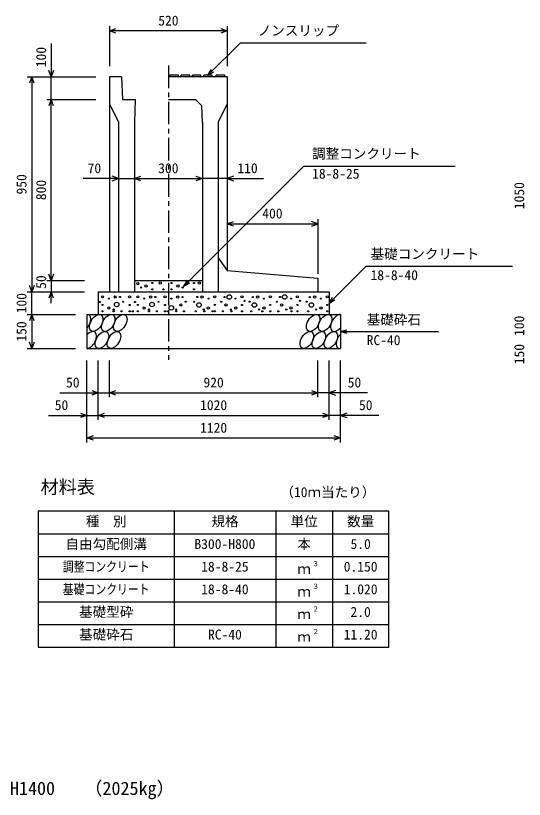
# Model space of a CAD drawing. Units: millimetres, scale not verified. Extents: x -16800 to 16800, y -5940 to 5940.
# Drawn here: x 11775 to 14023, y 519 to 3981 of the extents above; entities that cross this region are included whole.
import ezdxf
from ezdxf.enums import TextEntityAlignment as Align

# ---------------------------------------------------------------- set-up
doc = ezdxf.new("R2010")
doc.units = ezdxf.units.MM
doc.header["$LTSCALE"] = 20
doc.linetypes.add('CHAIN1', pattern=[8, 5, -1, 1, -1])
for name, color, linetype, lineweight in [('0-0_DIM', 7, 'Continuous', 25), ('0-2_HATCH', 6, 'Continuous', 25), ('0-3_HYO', 3, 'Continuous', 25), ('0-4_HYO2', 4, 'Continuous', 25), ('0-5_OUTLINE', 3, 'Continuous', 25), ('0-6_TXT', 7, 'Continuous', 25)]:
    doc.layers.add(name, color=color, linetype=linetype, lineweight=lineweight)
doc.styles.add('ＭＳ ゴシック', font='')
doc.styles.get('ＭＳ ゴシック').set_extended_font_data('MS Gothic')

msp = doc.modelspace()

# ---------------------------------------------------------------- linework, layer by layer
at = {"layer": '0-0_DIM'}
for p, q in [((12190, 3933.86), (12190, 3757.11)), ((12710, 3913.86), (12190, 3913.86)), ((12710, 3933.86), (12710, 3757.11)), ((11932.46, 3857.8), (11932.46, 3710.65)), ((12625, 3717.15), (12767.21, 3859.36)), ((13324.1, 3859.36), (12767.21, 3859.36)), ((12625, 3717.15), (12640, 3743.13)), ((11825.8, 3710.65), (12129.13, 3710.65)), ((11845.8, 3710.65), (11845.8, 2760.65)), ((11932.46, 3610.65), (11932.46, 3710.65)), ((12625, 3717.15), (12650.98, 3732.15)), ((11912.46, 3610.65), (12129.13, 3610.65)), ((11932.46, 2810.65), (11932.46, 3610.65)), ((12518.87, 2785.65), (13048.51, 3315.29)), ((13048.51, 3315.29), (13717.71, 3315.29)), ((12230, 3261.59), (12073.82, 3261.59)), ((12230, 3261.59), (12300, 3261.59)), ((12300, 3261.59), (12600, 3261.59)), ((12710, 3261.59), (12600, 3261.59)), ((12710, 3261.59), (12870.77, 3261.59)), ((13110, 3081.59), (13110, 2840.65)), ((12710, 3061.59), (13110, 3061.59)), ((13323.65, 2874.3), (13160, 2710.65)), ((13323.65, 2874.3), (13970.53, 2874.3)), ((13323.65, 2874.3), (13970.53, 2874.3)), ((11912.46, 2810.65), (12079.13, 2810.65)), ((11932.46, 2810.65), (11932.46, 2760.65)), ((12518.87, 2785.65), (12533.87, 2811.63)), ((12518.87, 2785.65), (12544.85, 2800.65)), ((11825.8, 2760.65), (12079.13, 2760.65)), ((11845.8, 2660.65), (11845.8, 2760.65)), ((11932.46, 2710.65), (11932.46, 2760.65)), ((13160, 2710.65), (13175, 2736.63)), ((13160, 2710.65), (13185.98, 2725.65)), ((11825.8, 2660.65), (12040, 2660.65)), ((11845.8, 2660.65), (11845.8, 2510.65)), ((13210, 2585.65), (13238.98, 2593.41)), ((13210, 2585.65), (13643.31, 2585.65)), ((13210, 2585.65), (13238.98, 2577.88)), ((11825.8, 2510.65), (12040, 2510.65)), ((12090, 2095.13), (12090, 2457.48)), ((12140, 2195.13), (12140, 2457.48)), ((12190, 2295.13), (12190, 2457.48)), ((13110, 2295.13), (13110, 2457.48)), ((13160, 2195.13), (13160, 2457.48)), ((13210, 2095.13), (13210, 2457.48)), ((11970, 2315.13), (12190, 2315.13)), ((12190, 2315.13), (13110, 2315.13)), ((13330, 2315.13), (13110, 2315.13)), ((11920, 2215.13), (12140, 2215.13)), ((12140, 2215.13), (13160, 2215.13)), ((13380, 2215.13), (13160, 2215.13)), ((12090, 2115.13), (13210, 2115.13))]:
    msp.add_line(p, q, dxfattribs=at)
at = {"layer": '0-0_DIM', "linetype": 'CHAIN1'}
msp.add_line((12450, 3760.65), (12450, 2460.65), dxfattribs=at)
at = {"layer": '0-0_DIM'}
for points in [[(12218.23, 3903.59), (12190.04, 3913.86), (12218.23, 3924.12)], [(12681.85, 3924.12), (12710.04, 3913.86), (12681.85, 3903.59)], [(11942.72, 3738.84), (11932.46, 3710.65), (11922.2, 3738.84)], [(11856.06, 3682.45), (11845.8, 3710.65), (11835.54, 3682.45)], [(11942.72, 3582.45), (11932.46, 3610.65), (11922.2, 3582.45)], [(12201.81, 3251.33), (12230, 3261.59), (12201.81, 3271.85)], [(12328.19, 3251.33), (12300, 3261.59), (12328.19, 3271.85)], [(12571.81, 3271.85), (12600, 3261.59), (12571.81, 3251.33)], [(12738.19, 3271.85), (12710, 3261.59), (12738.19, 3251.33)], [(12738.19, 3051.33), (12710, 3061.59), (12738.19, 3071.85)], [(13081.81, 3051.33), (13110, 3061.59), (13081.81, 3071.85)], [(11942.72, 2838.84), (11932.46, 2810.65), (11922.2, 2838.84)], [(11856.06, 2788.84), (11845.8, 2760.65), (11835.54, 2788.84)], [(11942.72, 2732.45), (11932.46, 2760.65), (11922.2, 2732.45)], [(11856.06, 2632.45), (11845.8, 2660.65), (11835.54, 2632.45)], [(11856.06, 2538.84), (11845.8, 2510.65), (11835.54, 2538.84)], [(12111.81, 2325.39), (12140, 2315.13), (12111.81, 2304.87)], [(12218.19, 2304.87), (12190, 2315.13), (12218.19, 2325.39)], [(13081.81, 2325.39), (13110, 2315.13), (13081.81, 2304.87)], [(13188.19, 2325.39), (13160, 2315.13), (13188.19, 2304.87)], [(12061.81, 2225.39), (12090, 2215.13), (12061.81, 2204.87)], [(12168.19, 2204.87), (12140, 2215.13), (12168.19, 2225.39)], [(13131.81, 2225.39), (13160, 2215.13), (13131.81, 2204.87)], [(13238.19, 2225.39), (13210, 2215.13), (13238.19, 2204.87)], [(12118.19, 2104.87), (12090, 2115.13), (12118.19, 2125.39)], [(13181.81, 2125.39), (13210, 2115.13), (13181.81, 2104.87)]]:
    msp.add_lwpolyline(points, dxfattribs=at)
at = {"layer": '0-2_HATCH'}
for p, q in [((12455, 3710.65), (12456, 3717.15)), ((12494, 3717.15), (12456, 3717.15)), ((12495, 3710.65), (12494, 3717.15)), ((12505, 3710.65), (12506, 3717.15)), ((12544, 3717.15), (12506, 3717.15)), ((12545, 3710.65), (12544, 3717.15)), ((12555, 3710.65), (12556, 3717.15)), ((12594, 3717.15), (12556, 3717.15)), ((12595, 3710.65), (12594, 3717.15)), ((12605, 3710.65), (12606, 3717.15)), ((12644, 3717.15), (12606, 3717.15)), ((12645, 3710.65), (12644, 3717.15)), ((12660, 3710.65), (12661, 3717.15)), ((12699, 3717.15), (12661, 3717.15)), ((12700, 3710.65), (12699, 3717.15))]:
    msp.add_line(p, q, dxfattribs=at)
for centre, radius in [((12414.13, 2799.67), 5), ((12534.13, 2799.67), 5), ((12586.99, 2799.67), 5), ((12314.75, 2796.52), 5), ((12329.9, 2779.82), 2.5), ((12350.93, 2786.83), 5), ((12378.97, 2799.96), 2.5), ((12378.97, 2771.94), 2.5), ((12428.15, 2771.66), 2.5), ((12464.04, 2799.67), 2.5), ((12464.04, 2771.66), 2.5), ((12492.08, 2786.54), 5), ((12513.11, 2779.54), 2.5), ((12562.99, 2799.96), 2.5), ((12562.99, 2771.94), 2.5), ((12158.72, 2738.7), 5), ((12214.8, 2737.82), 5), ((12235.83, 2737.82), 2.5), ((12278.72, 2738.7), 5), ((12314.97, 2738.7), 5), ((12371.04, 2737.82), 5), ((12392.07, 2737.82), 2.5), ((12434.97, 2738.7), 5), ((12491.04, 2737.82), 5), ((12512.07, 2737.82), 2.5), ((12577.93, 2737.82), 2.5), ((12598.96, 2737.82), 5), ((12655.03, 2738.7), 5), ((12697.93, 2737.82), 2.5), ((12718.96, 2737.82), 10), ((12775.03, 2738.7), 5), ((12823.15, 2737.82), 2.5), ((12844.18, 2737.82), 5), ((12900.26, 2738.7), 5), ((12943.15, 2737.82), 2.5), ((12964.18, 2737.82), 10), ((13020.26, 2738.7), 5), ((13075.08, 2737.82), 2.5), ((13096.11, 2737.82), 5), ((13152.18, 2738.7), 5), ((12146.31, 2715.9), 2.5), ((12158.72, 2702.81), 2.5), ((12186.76, 2730.82), 2.5), ((12221.34, 2704.81), 10), ((12249.85, 2716.81), 2.5), ((12278.72, 2702.81), 2.5), ((12302.55, 2715.9), 2.5), ((12314.97, 2702.81), 2.5), ((12343.01, 2730.82), 2.5), ((12377.58, 2704.81), 10), ((12406.09, 2716.81), 2.5), ((12434.97, 2702.81), 2.5), ((12463.01, 2730.82), 2.5), ((12505.06, 2702.81), 5), ((12526.09, 2716.81), 2.5), ((12563.91, 2716.81), 2.5), ((12584.94, 2702.81), 10), ((12626.99, 2730.82), 2.5), ((12655.03, 2702.81), 2.5), ((12683.91, 2716.81), 2.5), ((12704.94, 2702.81), 5), ((12746.99, 2730.82), 2.5), ((12775.03, 2702.81), 2.5), ((12786.37, 2721.13), 2.5), ((12809.13, 2716.81), 2.5), ((12830.16, 2702.81), 10), ((12872.22, 2730.82), 2.5), ((12900.26, 2702.81), 2.5), ((12929.13, 2716.81), 2.5), ((12950.16, 2702.81), 5), ((12992.22, 2730.82), 2.5), ((13020.26, 2702.81), 2.5), ((13031.6, 2721.13), 2.5), ((13061.06, 2716.81), 2.5), ((13082.09, 2702.81), 10), ((13124.14, 2730.82), 2.5), ((13152.18, 2702.81), 2.5), ((12158.72, 2674.79), 2.5), ((12186.76, 2689.67), 5), ((12207.79, 2682.67), 2.5), ((12207.82, 2674.79), 2.5), ((12242.84, 2674.79), 2.5), ((12278.72, 2674.79), 2.5), ((12291.93, 2674.79), 2.5), ((12314.97, 2674.79), 2.5), ((12343.01, 2689.67), 5), ((12364.03, 2682.67), 2.5), ((12364.06, 2674.79), 2.5), ((12399.08, 2674.79), 2.5), ((12434.97, 2674.79), 2.5), ((12448.18, 2674.79), 2.5), ((12463.01, 2689.67), 10), ((12484.03, 2682.67), 2.5), ((12484.06, 2674.79), 2.5), ((12519.08, 2674.79), 2.5), ((12570.92, 2674.79), 2.5), ((12605.97, 2682.67), 2.5), ((12609.08, 2674.79), 2.5), ((12626.99, 2689.67), 5), ((12644.97, 2674.79), 2.5), ((12655.03, 2674.79), 2.5), ((12690.92, 2674.79), 2.5), ((12725.97, 2682.67), 2.5), ((12729.08, 2674.79), 2.5), ((12746.99, 2689.67), 5), ((12775.03, 2674.79), 2.5), ((12816.14, 2674.79), 2.5), ((12851.19, 2682.67), 2.5), ((12865.03, 2674.79), 2.5), ((12872.22, 2689.67), 5), ((12900.26, 2674.79), 2.5), ((12900.92, 2674.79), 2.5), ((12936.14, 2674.79), 2.5), ((12971.19, 2682.67), 2.5), ((12992.22, 2689.67), 5), ((12993.98, 2674.79), 2.5), ((13020.26, 2674.79), 2.5), ((13068.07, 2674.79), 2.5), ((13103.11, 2682.67), 2.5), ((13124.14, 2689.67), 5), ((13152.18, 2674.79), 2.5)]:
    msp.add_circle(centre, radius, dxfattribs=at)
for centre, start_param, end_param in [((12077.64, 2623.14), 4.385593, 6.6745444), ((13196.14, 2623.14), 0.3357715, 4.4411806), ((12102.96, 2548.15), 3.5111464, 7.548991), ((13221.46, 2548.15), 1.2110787, 3.5658734)]:
    msp.add_ellipse(centre, major_axis=(21.81, 35.31), ratio=0.5792, start_param=start_param, end_param=end_param, dxfattribs=at)
for centre in [(12130.84, 2623.14), (12184.05, 2623.14), (12237.26, 2623.14), (13089.72, 2623.14), (13142.93, 2623.14), (12156.16, 2548.15), (12209.37, 2548.15), (13061.84, 2548.15), (13115.04, 2548.15), (13168.25, 2548.15)]:
    msp.add_ellipse(centre, major_axis=(21.81, 35.31), ratio=0.5792, dxfattribs=at)
at = {"layer": '0-3_HYO'}
for p, q in [((12475, 1791.68), (12475, 1191.68)), ((12925, 1791.68), (12925, 1191.68)), ((13175, 1791.68), (13175, 1191.68)), ((11875, 1691.68), (13425, 1691.68))]:
    msp.add_line(p, q, dxfattribs=at)
msp.add_lwpolyline([(11875, 1191.68), (13425, 1191.68), (13425, 1791.68), (11875, 1791.68)], close=True, dxfattribs=at)
at = {"layer": '0-4_HYO2'}
for p, q in [((11875, 1591.68), (13425, 1591.68)), ((11875, 1491.68), (13425, 1491.68)), ((11875, 1391.68), (13425, 1391.68)), ((11875, 1291.68), (13425, 1291.68))]:
    msp.add_line(p, q, dxfattribs=at)
at = {"layer": '0-5_OUTLINE'}
for p, q in [((12190, 3710.65), (12190, 2760.65)), ((12242.5, 3710.65), (12190, 3710.65)), ((12242.5, 3710.65), (12247.5, 3610.65)), ((12710, 3710.65), (12450, 3710.65)), ((12710, 3710.65), (12710, 2855.65)), ((12247.5, 3610.65), (12302.5, 3610.65)), ((12302.5, 3610.65), (12300, 3510.65)), ((12450, 3610.65), (12570, 3610.65)), ((12570, 3610.65), (12598.21, 3582.44)), ((12190, 3590.65), (12230, 3510.65)), ((12600, 3510.65), (12598.21, 3582.44)), ((12710, 3590.65), (12670, 3510.65)), ((12230, 3510.65), (12230, 2760.65)), ((12300, 3510.65), (12300, 2760.65)), ((12600, 3510.65), (12600, 2760.65)), ((12670, 3510.65), (12670, 2760.65)), ((12670, 2910.65), (12710, 2855.65)), ((12710, 2855.65), (13110, 2820.65)), ((12300, 2810.65), (12600, 2810.65)), ((13110, 2820.65), (13110, 2760.65)), ((12140, 2760.65), (12140, 2660.65)), ((12140, 2760.65), (13160, 2760.65)), ((12190, 2760.65), (12300, 2760.65)), ((12600, 2760.65), (13110, 2760.65)), ((13160, 2760.65), (13160, 2660.65)), ((12090, 2660.65), (12090, 2510.65)), ((12090, 2660.65), (13210, 2660.65)), ((13210, 2660.65), (13210, 2510.65)), ((12090, 2510.65), (13210, 2510.65))]:
    msp.add_line(p, q, dxfattribs=at)

# ---------------------------------------------------------------- texts
at = {"layer": '0-0_DIM', "style": 'ＭＳ ゴシック'}
for s, p in [('520', (12405, 3923.86)), ('ノンスリップ', (12844.52, 3879.54)), ('調整コンクリート', (13085.23, 3335.8)), ('70', (12092.85, 3271.59)), ('300', (12404.85, 3271.59)), ('110', (12754.92, 3271.59)), ('18-8-25', (13085.23, 3247.52)), ('400', (12865, 3071.59)), ('基礎コンクリート', (13343.65, 2893.03)), ('基礎コンクリート', (13343.65, 2893.03)), ('18-8-40', (13343.65, 2799.22)), ('基礎砕石', (13326.32, 2602.82)), ('RC-40', (13326.32, 2512.13)), ('50', (11997.56, 2325.13)), ('920', (12605, 2325.13)), ('50', (13242.44, 2325.13)), ('50', (11947.56, 2225.13)), ('1020', (12590, 2225.13)), ('50', (13292.44, 2225.13)), ('1120', (12590, 2125.13))]:
    msp.add_text(s, height=43.99, dxfattribs=at).set_placement(p, align=Align.BOTTOM_LEFT)
for s, p in [('100', (11922.46, 3752.73)), ('950', (11835.8, 3190.65)), ('800', (11922.46, 3165.65)), ('1050', (14035.8, 3125.64)), ('50', (11922.46, 2773.97)), ('100', (11835.8, 2665.65)), ('100', (14035.8, 2565.64)), ('150', (11835.8, 2540.65)), ('150', (14035.8, 2440.64))]:
    msp.add_text(s, height=43.99, rotation=90, dxfattribs=at).set_placement(p, align=Align.BOTTOM_LEFT)
at = {"layer": '0-6_TXT', "style": 'ＭＳ ゴシック'}
for s, height, p in [('材料表', 58.65, (11885, 1851.68)), ('（10ｍ当たり）', 43.99, (12945, 1840.68)), ('種\u3000別', 43.99, (12085, 1711.68)), ('規格', 43.99, (12640, 1711.68)), ('単位', 43.99, (12990, 1711.68)), ('数量', 43.99, (13240, 1711.68)), ('自由勾配側溝', 43.99, (11995, 1611.68)), ('B300-H800', 43.99, (12565, 1611.68)), ('本', 43.99, (13020, 1611.68)), ('5.0', 43.99, (13255, 1611.68)), ('18-8-25', 43.99, (12595, 1511.68)), ('３', 21.99, (13085.54, 1542.05)), ('0.150', 43.99, (13225, 1511.68)), ('ｍ', 43.99, (13020, 1501.68)), ('18-8-40', 43.99, (12595, 1411.68)), ('３', 21.99, (13085.54, 1442.05)), ('1.020', 43.99, (13225, 1411.68)), ('ｍ', 43.99, (13020, 1401.68)), ('基礎型砕', 43.99, (12055, 1311.68)), ('２', 21.99, (13085.54, 1342.05)), ('2.0', 43.99, (13255, 1311.68)), ('ｍ', 43.99, (13020, 1301.68)), ('基礎砕石', 43.99, (12055, 1211.68)), ('RC-40', 43.99, (12625, 1211.68)), ('ｍ', 43.99, (13020, 1201.68)), ('２', 21.99, (13085.54, 1242.05)), ('11.20', 43.99, (13225, 1211.68)), ('B300-H1400', 58.65, (11550, 520.65)), ('（2025kg）', 58.65, (12078.37, 520.65))]:
    msp.add_text(s, height=height, dxfattribs=at).set_placement(p, align=Align.BOTTOM_LEFT)
at = {"layer": '0-6_TXT', "style": 'ＭＳ ゴシック', "width": 0.8}
for s, p in [('調整コンクリート', (11983, 1511.68)), ('基礎コンクリート', (11983, 1411.68))]:
    msp.add_text(s, height=43.99, dxfattribs=at).set_placement(p, align=Align.BOTTOM_LEFT)

doc.saveas('drawing.dxf')
